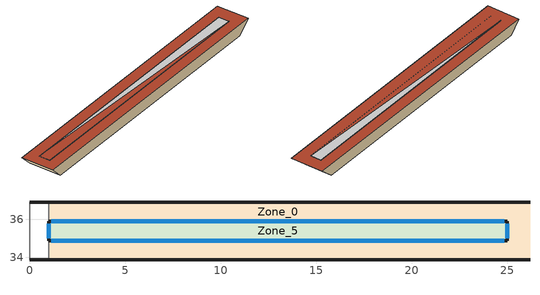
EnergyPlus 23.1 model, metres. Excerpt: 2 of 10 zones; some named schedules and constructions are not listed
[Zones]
Zone_0
 floor to Zone_1 (Interior Partition (Mass)_FLIPPED): 25,33.87,35.54 25,36.88,35.51 26.2,36.89,36.51 26.2,33.88,36.54
 floor to Zone_4 (Interior Partition (Mass)_FLIPPED): 25,34.37,35.54 1,34.37,35.54 1,36.88,35.51 25,36.88,35.51
 floor to Zone_9 (Interior Partition (Mass)_FLIPPED): 25,34.37 25,33.87 1,33.87 1,34.37 z35.54
 wall outside (300mmInsulation 200mmConcrete): 0,33.88,36.54 1,33.87,35.54 25,33.87,35.54 26.2,33.88,36.54; 26.2,36.89,36.51 25,36.88,35.51 1,36.88,35.51 0,36.89,36.51
 wall to Zone_3 (200mmConcrete): 1,36.88,35.51 1,33.87,35.54 0,33.88,36.54 0,36.89,36.51
 ceiling to Zone_5 (Interior Partition (Mass)): 1,34.88,36.53 25,34.88,36.53 25,35.88,36.52 1,35.88,36.52
 roof outside (UVal_0.4_Mass): 0,33.88,36.54 25,33.88,36.54 25,35.88,36.52 1,35.88,36.52 25,34.88,36.53 25,33.88,36.54 26.2,33.88,36.54 26.2,36.89,36.51 0,36.89,36.51
Zone_5
 floor outside (90.1-2019 Nonresidential CZ 0 Exterior Floor (Mass)): 1,34.88,36.03 1,35.88,36.02 25,35.88,36.02 25,34.88,36.03
 wall outside (300mmInsulation 200mmConcrete): 25,35.88 1,35.88 z36.02:36.52; 1,34.88 25,34.88 z36.03:36.53; 1,35.88,36.02 1,34.88,36.03 1,34.88,36.53 1,35.88,36.52; 25,34.88,36.03 25,35.88,36.02 25,35.88,36.52 25,34.88,36.53
 window (90.1-2019 Nonresidential CZ 0 Glazing (Operable)): 24.85,35.88 1.15,35.88 z36.17:36.37; 1.15,34.88 24.85,34.88 z36.18:36.38; 1,35.76,36.14 1,35,36.15 1,35,36.41 1,35.76,36.4; 25,35,36.15 25,35.76,36.14 25,35.76,36.4 25,35,36.41
[Schedule:Week:Daily]
NatVentAvail_Zone_6_10: d871edf3-9469-41f1-b9a4-1d77b8146996, c8dda009-1788-4b89-97d7-fa8b68037593, c162bf82-3db1-49f2-87b0-1a85e351517a, 69a58527-5ff9-41f6-bbb7-50772e636ed7, 14678aa2-97a2-4f6c-bd99-d341d8be5fcf, 9249b088-893b-498c-beb7-a04bc8ed47f4, 93b6705e-edf5-4b4e-b5b8-934593aed987, d871edf3-9469-41f1-b9a4-1d77b8146996, d871edf3-9469-41f1-b9a4-1d77b8146996, d871edf3-9469-41f1-b9a4-1d77b8146996, d871edf3-9469-41f1-b9a4-1d77b8146996, d871edf3-9469-41f1-b9a4-1d77b8146996
NatVentAvail_Zone_6_11: c8dda009-1788-4b89-97d7-fa8b68037593, 774de328-b7ca-41a2-955d-f5072f20aa4e, afcb264a-3a1f-4697-90ba-62cd7b821392, d66b9509-6cdb-4c34-a099-03d2f8011b67, 333a1c3c-2187-49d9-9c15-aa0feba0a020, 105d87d3-8fb4-419c-9937-9aa5e319b5e1, 917a3bd2-2597-4cbb-877f-2e763f2bb479, c8dda009-1788-4b89-97d7-fa8b68037593, c8dda009-1788-4b89-97d7-fa8b68037593, c8dda009-1788-4b89-97d7-fa8b68037593, c8dda009-1788-4b89-97d7-fa8b68037593, c8dda009-1788-4b89-97d7-fa8b68037593
NatVentAvail_Zone_6_12: 3f211d66-e646-489e-bda1-6efc91ca2373, f01856b5-2f0d-4094-a5fe-63fddf930420, 8fb50c89-d6c9-4d5d-8906-f8e11a3d0c60, db0f5ba0-1d96-4faf-abe5-4d8310338847, e260e530-3e47-4485-95fa-fd91ee459bf6, 07c98729-0907-4882-8f1a-175a2f948d96, 81b31409-0728-46e1-9f2d-4d57c8bf11ab, 3f211d66-e646-489e-bda1-6efc91ca2373, 3f211d66-e646-489e-bda1-6efc91ca2373, 3f211d66-e646-489e-bda1-6efc91ca2373, 3f211d66-e646-489e-bda1-6efc91ca2373, 3f211d66-e646-489e-bda1-6efc91ca2373
NatVentAvail_Zone_6_13: 903ae2ea-9eb5-4837-9c87-d072544fd4ed, f6693adf-25f2-448a-9504-7b8294fb26bd, b9a8d39f-726f-494e-879e-a71b71532fbd, 92ced011-f238-4cdf-a584-8b837c0b5caa, e8cc2248-bc09-4777-896a-67e2b4796881, 4806ecdd-f6a7-461f-ba14-6401ff3c6c21, de4838aa-a471-4590-a206-ea40efb89732, 903ae2ea-9eb5-4837-9c87-d072544fd4ed, 903ae2ea-9eb5-4837-9c87-d072544fd4ed, 903ae2ea-9eb5-4837-9c87-d072544fd4ed, 903ae2ea-9eb5-4837-9c87-d072544fd4ed, 903ae2ea-9eb5-4837-9c87-d072544fd4ed
NatVentAvail_Zone_6_14: d4122d4a-d23c-451e-b16c-814015031038, 26acc33b-8b9a-42e9-b3a6-ce8e82fb0a4e, de430911-51e8-4c78-8adc-5a8f309926f2, fc2445a5-4c8b-4491-9cf5-9eff0f4b4e3e, d3d4ec21-5703-4f78-a63b-b219608cc9e5, b342634f-b71d-445a-bff0-bc60bee1f6c2, df398ec4-387d-4746-8f5a-9153c7653cd8, d4122d4a-d23c-451e-b16c-814015031038, d4122d4a-d23c-451e-b16c-814015031038, d4122d4a-d23c-451e-b16c-814015031038, d4122d4a-d23c-451e-b16c-814015031038, d4122d4a-d23c-451e-b16c-814015031038
NatVentAvail_Zone_6_15: ab29747e-5a32-412c-9ad0-465de32c71a8, 220f0032-0f06-4efc-869f-3d557628e952, f618efff-b07e-4de5-a1fa-a04cd4ece844, 72dfc7b6-58c6-432d-a90c-d54468001915, 281db116-9d73-41d8-adf2-1c2885390200, 91af341e-d4e6-48e2-80b8-6384e8eed431, 989bab55-4465-4983-a7ee-155e12f190bf, ab29747e-5a32-412c-9ad0-465de32c71a8, ab29747e-5a32-412c-9ad0-465de32c71a8, ab29747e-5a32-412c-9ad0-465de32c71a8, ab29747e-5a32-412c-9ad0-465de32c71a8, ab29747e-5a32-412c-9ad0-465de32c71a8
NatVentAvail_Zone_6_16: 9e486d1b-ec7b-4bd4-ad5e-7e6f11ef9a12, 57479c3e-00b7-4c01-b85e-7550bf0db0b3, 1a7b6195-6c15-4028-ad3c-241d91f0cd58, 2b8e8b65-8c4f-4404-ab4c-2c92e20e90ac, f69912f1-a943-42ce-9d77-7ac31886527e, 08be0651-6fa4-4c71-8c6c-8a9c96932aea, 6dac9338-2e96-4773-8f7d-62d3d6d9c6f1, 9e486d1b-ec7b-4bd4-ad5e-7e6f11ef9a12, 9e486d1b-ec7b-4bd4-ad5e-7e6f11ef9a12, 9e486d1b-ec7b-4bd4-ad5e-7e6f11ef9a12, 9e486d1b-ec7b-4bd4-ad5e-7e6f11ef9a12, 9e486d1b-ec7b-4bd4-ad5e-7e6f11ef9a12
NatVentAvail_Zone_6_17: 1c3c3fa7-6d4f-44e2-8e52-560b010c9203, 1fd642bc-2e3b-44b8-9eec-eb590f588079, 3e07a375-8a94-4c6a-bbf9-0ba4723b9304, 93d418ac-32f8-4c35-8a41-1faa0fca12bb, aabc52e9-424c-4096-8f3a-1402d2b23254, 457a393e-14ae-46be-9a79-56a189abb50c, 98750688-217e-41bd-84a4-7d3356ac5570, 1c3c3fa7-6d4f-44e2-8e52-560b010c9203, 1c3c3fa7-6d4f-44e2-8e52-560b010c9203, 1c3c3fa7-6d4f-44e2-8e52-560b010c9203, 1c3c3fa7-6d4f-44e2-8e52-560b010c9203, 1c3c3fa7-6d4f-44e2-8e52-560b010c9203
NatVentAvail_Zone_6_18: 38f9c675-94ee-43e2-9950-7330357bab92, 33175b20-0942-4fea-9a6a-1d48497d3c2b, d21f5530-cf7f-4c5e-b8aa-1442dbef138d, 38f9c675-94ee-43e2-9950-7330357bab92, 14797deb-a9be-4e28-ac8a-3953ae9d937c, 03589e96-10a0-4e0b-a58f-993cd052b2bd, 4ceed641-1cb2-49b1-a7e6-b00c24a3f065, 38f9c675-94ee-43e2-9950-7330357bab92, 38f9c675-94ee-43e2-9950-7330357bab92, 38f9c675-94ee-43e2-9950-7330357bab92, 38f9c675-94ee-43e2-9950-7330357bab92, 38f9c675-94ee-43e2-9950-7330357bab92
NatVentAvail_Zone_6_19: 406a9e6f-bcdb-42e8-8aa8-056178846fba, 989f1aee-6821-497c-9235-69b480bc7ea1, ac0ed0c8-2766-426f-afee-2574c34264d2, d5dd3b55-8200-4911-a533-aa63513d468a, af2e1387-3319-4cd1-be7a-9921a5780426, e9ae20b1-3a8d-405c-841d-0630089e972d, eeeb86d3-19d1-40f2-9662-ea93c763b28a, 406a9e6f-bcdb-42e8-8aa8-056178846fba, 406a9e6f-bcdb-42e8-8aa8-056178846fba, 406a9e6f-bcdb-42e8-8aa8-056178846fba, 406a9e6f-bcdb-42e8-8aa8-056178846fba, 406a9e6f-bcdb-42e8-8aa8-056178846fba
NatVentAvail_Zone_6_20: 02eadaab-1886-4928-a897-e1323ec586e5, 0f3f0068-a63a-45e3-9a99-181b85e741cc, 406a9e6f-bcdb-42e8-8aa8-056178846fba, 5dc5adcb-c639-40e6-8c44-3f8e136baac2, 2a36216d-e71b-46b7-88ec-51b3eafdc6c9, 83c6644b-83fb-4cc1-b9b4-191a34055bd9, d82f0f69-5c66-4022-bb8d-b141d22c18a7, 02eadaab-1886-4928-a897-e1323ec586e5, 02eadaab-1886-4928-a897-e1323ec586e5, 02eadaab-1886-4928-a897-e1323ec586e5, 02eadaab-1886-4928-a897-e1323ec586e5, 02eadaab-1886-4928-a897-e1323ec586e5
NatVentAvail_Zone_6_21: cb779fb3-fa38-479b-8aeb-0406eaaf0801, 6ca60d31-d849-42c0-a01d-d833ffe5dfa1, a7281071-3462-4b80-a4da-28ef404032ab, 15db0f41-fee6-4d52-96c1-3027262786e3, 309b2482-ce8d-409d-b460-68e8c27364a0, 68bfcea2-5ec1-463a-940b-0c5b80ccc437, 201268af-abe9-49bd-be18-2d253898b7b9, cb779fb3-fa38-479b-8aeb-0406eaaf0801, cb779fb3-fa38-479b-8aeb-0406eaaf0801, cb779fb3-fa38-479b-8aeb-0406eaaf0801, cb779fb3-fa38-479b-8aeb-0406eaaf0801, cb779fb3-fa38-479b-8aeb-0406eaaf0801
NatVentAvail_Zone_6_22: 236ba8d7-de8c-40f3-9cfe-53890e29b154, 65b96427-71b5-4470-b909-40fb6663c698, d4908e0e-0a3d-4d04-b014-d57e547e5f65, ef295e8f-0a48-4638-b966-d85469d5a540, d6fc555a-c4fa-4cd4-8ebb-da3ea019d749, db6bd144-f0b1-430b-9930-fc90391aa766, 70ec4768-6183-4381-810d-2385883a66fe, 236ba8d7-de8c-40f3-9cfe-53890e29b154, 236ba8d7-de8c-40f3-9cfe-53890e29b154, 236ba8d7-de8c-40f3-9cfe-53890e29b154, 236ba8d7-de8c-40f3-9cfe-53890e29b154, 236ba8d7-de8c-40f3-9cfe-53890e29b154
NatVentAvail_Zone_6_23: d33e08ff-aa1f-4edc-a4c7-90c5ddb49c15, 2d23c839-5cfe-428c-afbf-00a2782196c2, 16b5d06a-e49b-4864-a2d9-bcc930e682f6, 1f343dc4-7e18-4b2e-a862-0c4910e19e49, e0a03fea-e461-49e5-b9f9-7c830c094f9f, 965ba626-711f-4fd6-9934-d0888d8206f5, 1646bbce-4935-45e3-97a1-645b00b23fe8, d33e08ff-aa1f-4edc-a4c7-90c5ddb49c15, d33e08ff-aa1f-4edc-a4c7-90c5ddb49c15, d33e08ff-aa1f-4edc-a4c7-90c5ddb49c15, d33e08ff-aa1f-4edc-a4c7-90c5ddb49c15, d33e08ff-aa1f-4edc-a4c7-90c5ddb49c15
NatVentAvail_Zone_6_24: 08cd4fb5-40fd-490c-ac3a-27ce0a48b764, 497e4a9f-b7ad-4c45-9724-981f8c2e124f, 08ddcf9e-8682-4b48-b516-8486664adb73, 4b4d434c-d6fe-4cec-bf9d-cab0e5bb7e0d, 223c9c8f-a4c3-462e-9066-2d8e822e6f13, 998fbbef-35af-4fce-a20f-b05722acc676, 11892d04-261d-41a0-9942-7f058dc8e292, 08cd4fb5-40fd-490c-ac3a-27ce0a48b764, 08cd4fb5-40fd-490c-ac3a-27ce0a48b764, 08cd4fb5-40fd-490c-ac3a-27ce0a48b764, 08cd4fb5-40fd-490c-ac3a-27ce0a48b764, 08cd4fb5-40fd-490c-ac3a-27ce0a48b764
NatVentAvail_Zone_6_25: 4b1451e1-f1f9-42b3-8332-25fa3c085758, 94f74a37-1635-414a-8cc7-34d3664319b5, 8674fd5b-b801-4faa-bce4-9e0a39de3dc9, 3dbdb979-62a1-4936-a494-1080fecfbe1a, 429eb1ad-ea4b-48d3-a67a-d097b666a783, 31134947-c774-48a7-ab83-307db31bb9ea, 836563a4-fd3a-4797-91e9-57b0903f02dc, 4b1451e1-f1f9-42b3-8332-25fa3c085758, 4b1451e1-f1f9-42b3-8332-25fa3c085758, 4b1451e1-f1f9-42b3-8332-25fa3c085758, 4b1451e1-f1f9-42b3-8332-25fa3c085758, 4b1451e1-f1f9-42b3-8332-25fa3c085758
NatVentAvail_Zone_6_26: 04aca33a-50e9-40af-99a5-af7fee4df482, 81e822aa-692d-4da1-97c5-9421ffcb612b, be6dac24-f613-4947-a7f6-58f768485f45, 98bdceed-f24d-476d-8faa-3c5af8a1aa06, c083b71f-190b-4191-b94b-83c5b7998dee, 8dfff481-e4fe-4f13-aa9a-e19b9c47d7ca, a354b542-23ba-41a6-adfd-8a6e0741167c, 04aca33a-50e9-40af-99a5-af7fee4df482, 04aca33a-50e9-40af-99a5-af7fee4df482, 04aca33a-50e9-40af-99a5-af7fee4df482, 04aca33a-50e9-40af-99a5-af7fee4df482, 04aca33a-50e9-40af-99a5-af7fee4df482
NatVentAvail_Zone_6_27: 348e568d-f89d-4a50-9ef4-e7fd1c1e07c7, d9f0e83d-6f1a-4154-bf99-1785c5c41ebd, bc884f03-ac94-4004-828f-768931c0b38e, 67bc3040-a220-4467-b48c-ce38a30fc592, 69aeb32d-6dc3-4552-8ef8-1b367df2c990, ffa1c935-e428-4c60-b305-7016f351fdd6, 355c5d58-4132-4bff-b110-789c9f62f4c1, 348e568d-f89d-4a50-9ef4-e7fd1c1e07c7, 348e568d-f89d-4a50-9ef4-e7fd1c1e07c7, 348e568d-f89d-4a50-9ef4-e7fd1c1e07c7, 348e568d-f89d-4a50-9ef4-e7fd1c1e07c7, 348e568d-f89d-4a50-9ef4-e7fd1c1e07c7
NatVentAvail_Zone_6_28: a053149a-0eda-46ac-8e21-19f3ff6baddb, 7ef912f0-d4b8-400d-8fa4-2a640f67bd1b, a2e4dd26-3a97-408e-83c1-d8b92be03361, a445b25a-591a-4a69-89ca-862104c49fb5, 93d418ac-32f8-4c35-8a41-1faa0fca12bb, 5cf2cfee-baa5-4c92-9c8b-d9e3fc915ea1, cb779fb3-fa38-479b-8aeb-0406eaaf0801, a053149a-0eda-46ac-8e21-19f3ff6baddb, a053149a-0eda-46ac-8e21-19f3ff6baddb, a053149a-0eda-46ac-8e21-19f3ff6baddb, a053149a-0eda-46ac-8e21-19f3ff6baddb, a053149a-0eda-46ac-8e21-19f3ff6baddb
NatVentAvail_Zone_6_29: 09a9091a-4b41-4361-8eb9-abe3ba1fbfb0, d30b9237-7c06-4321-a7f5-d00fccd4ddc5, db8fdf52-dc29-4593-a1eb-b78a528af44c, 096c2fb7-4830-4b1b-ad6a-9c36d3ece77a, 93d418ac-32f8-4c35-8a41-1faa0fca12bb, 93d418ac-32f8-4c35-8a41-1faa0fca12bb, 9aa200cc-5e9f-4ee7-aeb6-b952bb55b031, 09a9091a-4b41-4361-8eb9-abe3ba1fbfb0, 09a9091a-4b41-4361-8eb9-abe3ba1fbfb0, 09a9091a-4b41-4361-8eb9-abe3ba1fbfb0, 09a9091a-4b41-4361-8eb9-abe3ba1fbfb0, 09a9091a-4b41-4361-8eb9-abe3ba1fbfb0
NatVentAvail_Zone_6_30: de4d822c-5159-41ac-86f8-e9dbf803c092, c8dda009-1788-4b89-97d7-fa8b68037593, 208ce779-6c98-4dd6-ad58-4c577de244dd, efbcfd54-499d-48cf-b45b-81fe4e0485be, f553c341-c415-4a18-b194-4530207f144b, 05105824-3aba-4dba-93a0-67d0f1c70a0b, 0958c616-1a51-44e6-8940-2359ab166673, de4d822c-5159-41ac-86f8-e9dbf803c092, de4d822c-5159-41ac-86f8-e9dbf803c092, de4d822c-5159-41ac-86f8-e9dbf803c092, de4d822c-5159-41ac-86f8-e9dbf803c092, de4d822c-5159-41ac-86f8-e9dbf803c092
NatVentAvail_Zone_6_31: d36ef92c-35d1-4d07-82a9-b2e391d12645, 5dc5adcb-c639-40e6-8c44-3f8e136baac2, db8fdf52-dc29-4593-a1eb-b78a528af44c, a64e2afb-6831-44e5-b150-15cc06bf1e94, 06bcab75-1267-44e2-aea4-e84d71a36cc7, ff73a972-7a24-4b96-afe0-723992147981, b4d9781d-0c02-467b-9ab3-d1845892b413, d36ef92c-35d1-4d07-82a9-b2e391d12645, d36ef92c-35d1-4d07-82a9-b2e391d12645, d36ef92c-35d1-4d07-82a9-b2e391d12645, d36ef92c-35d1-4d07-82a9-b2e391d12645, d36ef92c-35d1-4d07-82a9-b2e391d12645
NatVentAvail_Zone_6_32: 520e6aa1-de90-4a0e-ba19-c8cec05c4b5f, 03a39d45-458f-41be-88bc-abc243907b9c, a27f7a8a-3ec0-4c73-88b0-422670e6943c, 3a7cdaef-7334-4a6b-82d5-8d0ea235042a, ca78921c-7d88-425d-86c7-e95b589a967c, c398fb66-1dac-4776-b7b8-1c77cc024693, 0dbe2f33-18d6-41fb-9616-bb31b6ad66a8, 520e6aa1-de90-4a0e-ba19-c8cec05c4b5f, 520e6aa1-de90-4a0e-ba19-c8cec05c4b5f, 520e6aa1-de90-4a0e-ba19-c8cec05c4b5f, 520e6aa1-de90-4a0e-ba19-c8cec05c4b5f, 520e6aa1-de90-4a0e-ba19-c8cec05c4b5f
NatVentAvail_Zone_6_33: 9680c7b4-b099-4f77-8976-c3e05096c243, ebf10696-203d-4826-8264-d21e764744c1, 9009f40d-fbff-4473-b90c-037654b985d4, 5e52e856-e1d6-4a8d-9d6a-96084019be41, 34df3edd-ec4e-47eb-957d-eaec6580f30d, a7281071-3462-4b80-a4da-28ef404032ab, 0077f85b-dd4e-4e8f-b3d0-e6cb227cfdca, 9680c7b4-b099-4f77-8976-c3e05096c243, 9680c7b4-b099-4f77-8976-c3e05096c243, 9680c7b4-b099-4f77-8976-c3e05096c243, 9680c7b4-b099-4f77-8976-c3e05096c243, 9680c7b4-b099-4f77-8976-c3e05096c243
NatVentAvail_Zone_6_34: 03511076-c12e-42fa-a792-9dc592c596b9, 5fc02f02-7401-4e21-ab77-ef33d2fc69fb, c3a7118f-9858-4c1a-9065-92c86fd2ce47, 6d3d9b81-982d-488b-9577-1873106b10a7, aa0b46d0-f5b0-4362-9848-2b403ad4ab0f, 34490fa6-0847-40eb-917f-e2ce5dd8e1fd, beb47b2f-9234-4c68-accc-4d3deb3eaeb0, 03511076-c12e-42fa-a792-9dc592c596b9, 03511076-c12e-42fa-a792-9dc592c596b9, 03511076-c12e-42fa-a792-9dc592c596b9, 03511076-c12e-42fa-a792-9dc592c596b9, 03511076-c12e-42fa-a792-9dc592c596b9
NatVentAvail_Zone_6_35: b1e2649f-11b0-4226-9e2b-9353f9460363, 0c876ce5-3ba6-4b41-96c0-212369f02e0f, dbf79a22-41ca-4063-934b-f8ad55232a90, 0f7d7792-5dbf-4440-b0c4-c86c3e3a91a6, d384a63b-f277-4404-a292-1c8c3b84700d, c871860d-d1e2-4f5c-aa2e-1fda853ceb50, 260d4eec-af21-46a8-8977-9839812c2767, b1e2649f-11b0-4226-9e2b-9353f9460363, b1e2649f-11b0-4226-9e2b-9353f9460363, b1e2649f-11b0-4226-9e2b-9353f9460363, b1e2649f-11b0-4226-9e2b-9353f9460363, b1e2649f-11b0-4226-9e2b-9353f9460363
NatVentAvail_Zone_6_36: 814d01ac-80a4-47e5-9e49-6c2618914882, 02eadaab-1886-4928-a897-e1323ec586e5, edb9619c-cb12-453c-8b10-5830a83fd7b0, 18b3beb7-30a2-45eb-b7e6-440982c414ae, 86689468-101b-490a-8c40-72bbf9218bbe, dc491fa8-9a01-42a6-a841-6a37e24dd75a, 8674fd5b-b801-4faa-bce4-9e0a39de3dc9, 814d01ac-80a4-47e5-9e49-6c2618914882, 814d01ac-80a4-47e5-9e49-6c2618914882, 814d01ac-80a4-47e5-9e49-6c2618914882, 814d01ac-80a4-47e5-9e49-6c2618914882, 814d01ac-80a4-47e5-9e49-6c2618914882
NatVentAvail_Zone_6_37: 93d418ac-32f8-4c35-8a41-1faa0fca12bb, 6da6e700-d38f-4252-8a7f-9c058de16dcc, 5b6ba2b1-1bd0-4d2a-9394-9718bdf5ed71, c3c58521-17ce-4eff-aa4e-5034bbc8b291, dcedc2ef-52ac-4dbd-936e-efd7d6218522, 39a486e9-0c1e-4f8e-a508-147ffbd8c527, 58867866-5afb-4052-8ae3-b1f5d42c4f96, 93d418ac-32f8-4c35-8a41-1faa0fca12bb, 93d418ac-32f8-4c35-8a41-1faa0fca12bb, 93d418ac-32f8-4c35-8a41-1faa0fca12bb, 93d418ac-32f8-4c35-8a41-1faa0fca12bb, 93d418ac-32f8-4c35-8a41-1faa0fca12bb
NatVentAvail_Zone_6_38: 93f22379-29cb-444b-b100-23ee17131020, 74df0df5-bd9c-40cc-9b12-8f1a1aa79e49, 814d01ac-80a4-47e5-9e49-6c2618914882, 469dc9c1-186e-40b9-80c5-7d74481cde3b, 884de416-428a-4106-bf75-b43f829d4859, 76454650-72ab-467f-9668-226c8ca3e2ce, 8d7f8f3a-6d76-48e2-9a12-f78d1c828c49, 93f22379-29cb-444b-b100-23ee17131020, 93f22379-29cb-444b-b100-23ee17131020, 93f22379-29cb-444b-b100-23ee17131020, 93f22379-29cb-444b-b100-23ee17131020, 93f22379-29cb-444b-b100-23ee17131020
NatVentAvail_Zone_6_39: d2f73c59-439e-4358-b1a9-26716f77748e, 7a47a01c-53f2-4d9c-8e33-ee5be3fbc280, 8e94868c-4f56-40d2-a692-1d1b60a335cd, 18f927a8-f57a-48e1-9bab-14b91b4d09bd, dd77b5a3-f259-42dd-a9c8-47d8f5f76801, 80d73caa-4431-405f-9b08-398e05b079e3, 93d418ac-32f8-4c35-8a41-1faa0fca12bb, d2f73c59-439e-4358-b1a9-26716f77748e, d2f73c59-439e-4358-b1a9-26716f77748e, d2f73c59-439e-4358-b1a9-26716f77748e, d2f73c59-439e-4358-b1a9-26716f77748e, d2f73c59-439e-4358-b1a9-26716f77748e
NatVentAvail_Zone_6_40: 096c2fb7-4830-4b1b-ad6a-9c36d3ece77a, e0e3008d-8df5-407e-920e-c96906a8ad10, 9aac7223-6f20-467c-b4c0-b2737b0b6323, 991935f7-8a91-42af-b36a-b7d2041c7ee5, 745c0fb3-f0bd-4dfc-be8b-721d88dd9f80, 26255348-308e-41f4-a10e-040e6d33ec95, 075561a2-3e0e-47a1-bbd7-483a6c622ee8, 096c2fb7-4830-4b1b-ad6a-9c36d3ece77a, 096c2fb7-4830-4b1b-ad6a-9c36d3ece77a, 096c2fb7-4830-4b1b-ad6a-9c36d3ece77a, 096c2fb7-4830-4b1b-ad6a-9c36d3ece77a, 096c2fb7-4830-4b1b-ad6a-9c36d3ece77a
NatVentAvail_Zone_6_41: e150ee42-232f-46f3-b56e-90eed7ff0f68, 0487a91a-7450-4700-9cac-ba2fb3cab3a0, fc3200ea-b8ca-4966-a8e6-8b379f795120, 213d435a-9ac9-4b11-afd2-79d4c8bc7ca6, e73dffd8-1cff-4ca2-82c5-853d62e5aa21, fa753f0f-5e1a-4e89-b486-b302c0eaae94, 634117bb-e12c-4f05-aceb-a9bf2cf5da8d, e150ee42-232f-46f3-b56e-90eed7ff0f68, e150ee42-232f-46f3-b56e-90eed7ff0f68, e150ee42-232f-46f3-b56e-90eed7ff0f68, e150ee42-232f-46f3-b56e-90eed7ff0f68, e150ee42-232f-46f3-b56e-90eed7ff0f68
NatVentAvail_Zone_6_42: 0fdaa5f2-84f7-4418-9742-9d7625b9f4e8, a535c592-0649-40ae-bbf1-e9593900f3ce, 9e956afd-b4a0-44cb-b3bb-c2d5fd5bbcd3, 7d7e7d09-5465-4d82-a398-e036d32bdc90, 9e5bb720-4e74-424a-9305-fc3ee61ca99f, 99c2e8b9-043e-406a-80b0-1d765f4bbf8a, da63d4e9-c167-4a02-b674-55652dc8b2d1, 0fdaa5f2-84f7-4418-9742-9d7625b9f4e8, 0fdaa5f2-84f7-4418-9742-9d7625b9f4e8, 0fdaa5f2-84f7-4418-9742-9d7625b9f4e8, 0fdaa5f2-84f7-4418-9742-9d7625b9f4e8, 0fdaa5f2-84f7-4418-9742-9d7625b9f4e8
NatVentAvail_Zone_6_43: 21eb81c8-3e28-4074-87d1-92b432c97935, faae22dc-67ed-4471-ac36-4d8f21a8b9d4, 89b1c0a9-5ce3-4d5c-b59b-d3691a316295, c550ef33-6ff5-4087-8b39-1fd91eda8926, 566b3be2-7f15-48cd-ba9f-e7b1823b972e, e3e6e66a-b9a9-4202-ae26-5a23af9ed022, ebe9c620-b4ee-460f-9891-0359523f03bf, 21eb81c8-3e28-4074-87d1-92b432c97935, 21eb81c8-3e28-4074-87d1-92b432c97935, 21eb81c8-3e28-4074-87d1-92b432c97935, 21eb81c8-3e28-4074-87d1-92b432c97935, 21eb81c8-3e28-4074-87d1-92b432c97935
NatVentAvail_Zone_6_44: 81a19ae4-acea-4476-babf-4a37714f0775, e50631d5-3ed5-4f97-8641-9f221eb8b400, 8f957d09-9acc-46b1-9b99-e5da7a7f592b, 0ec85b35-8649-4a03-8dd3-14d74c0f2501, 40e2676f-4eaf-4aa6-acb0-750207f9f182, 1e51d385-f141-43df-b130-1285ac9cc7f1, 4edd780c-6f99-43e0-8eb7-aa75f130ffd7, 81a19ae4-acea-4476-babf-4a37714f0775, 81a19ae4-acea-4476-babf-4a37714f0775, 81a19ae4-acea-4476-babf-4a37714f0775, 81a19ae4-acea-4476-babf-4a37714f0775, 81a19ae4-acea-4476-babf-4a37714f0775
NatVentAvail_Zone_6_45: 2e91a4a2-59e1-4e80-ba93-5ac0191b8a99, c8dda009-1788-4b89-97d7-fa8b68037593, 4df8709f-ac90-4ef2-b4e2-19fdbb329303, dc2681d5-5028-4152-9708-e8297f6ca76b, 8e94868c-4f56-40d2-a692-1d1b60a335cd, d53f72aa-f8bf-4737-9341-c09aaef1b1f7, 2e91a4a2-59e1-4e80-ba93-5ac0191b8a99, 2e91a4a2-59e1-4e80-ba93-5ac0191b8a99, 2e91a4a2-59e1-4e80-ba93-5ac0191b8a99, 2e91a4a2-59e1-4e80-ba93-5ac0191b8a99, 2e91a4a2-59e1-4e80-ba93-5ac0191b8a99, 2e91a4a2-59e1-4e80-ba93-5ac0191b8a99
NatVentAvail_Zone_6_46: ebacf99d-e8da-48b9-b5ad-0108547cc8ae, a535c592-0649-40ae-bbf1-e9593900f3ce, 2dc06c29-24eb-48c1-869e-e6d863c0a28a, f42d8b0e-e951-409d-b9b0-892726b4e38e, 570886b1-58c4-457d-ac38-5adb74ed5e92, d2c2ba9a-a319-4670-9015-153a930bdca1, 9adbd049-f390-444f-b23b-46f7e44c8593, ebacf99d-e8da-48b9-b5ad-0108547cc8ae, ebacf99d-e8da-48b9-b5ad-0108547cc8ae, ebacf99d-e8da-48b9-b5ad-0108547cc8ae, ebacf99d-e8da-48b9-b5ad-0108547cc8ae, ebacf99d-e8da-48b9-b5ad-0108547cc8ae
NatVentAvail_Zone_6_47: cdae2161-5b4e-435d-9610-0bc3f5283f17, b5363719-6f6d-48d7-b573-11ac736d6d42, 78d901e0-85a8-4f4d-a10a-11555c8e2766, 22a743c4-0e41-4774-a5e7-ac3906755d13, e11a5201-5b1f-4b64-8400-45c0e2722b9a, b9fbeb72-4d8b-4a4b-9eb4-8460913e4708, 07539348-85d7-4f5b-9817-4b7059e7d8cc, cdae2161-5b4e-435d-9610-0bc3f5283f17, cdae2161-5b4e-435d-9610-0bc3f5283f17, cdae2161-5b4e-435d-9610-0bc3f5283f17, cdae2161-5b4e-435d-9610-0bc3f5283f17, cdae2161-5b4e-435d-9610-0bc3f5283f17
NatVentAvail_Zone_6_48: 60df5da1-c5a2-43c5-8324-24a209af819c, ef9c79cd-7710-41d4-8350-520493ae7949, 131dfe5c-8535-4a85-a371-06a3ccb5b7eb, 820c2cad-eaac-44f9-88bf-f72a1cba31ab, f69c3603-4abe-41ed-96c3-c3acd8c20174, 5351d4fc-88f2-41df-a316-a8b8a771de5f, 0112e025-e1ea-4d5d-adce-7a0a5ec210be, 60df5da1-c5a2-43c5-8324-24a209af819c, 60df5da1-c5a2-43c5-8324-24a209af819c, 60df5da1-c5a2-43c5-8324-24a209af819c, 60df5da1-c5a2-43c5-8324-24a209af819c, 60df5da1-c5a2-43c5-8324-24a209af819c
NatVentAvail_Zone_6_49: f2902ccb-928e-494b-87d4-42d975955a7b, 3fb2a2fd-0715-44ae-be5a-d72073308f60, 73650b47-b38c-4add-a545-4afb7920d4af, 3546d243-a068-4620-83cb-d3eb399b6ef2, 5438b060-fefb-4299-bd0a-d3a273e5a11f, e6e8a28b-f594-448d-967b-df88e5e68926, 135b8951-e444-4fb4-8a8a-e2273c55da1c, f2902ccb-928e-494b-87d4-42d975955a7b, f2902ccb-928e-494b-87d4-42d975955a7b, f2902ccb-928e-494b-87d4-42d975955a7b, f2902ccb-928e-494b-87d4-42d975955a7b, f2902ccb-928e-494b-87d4-42d975955a7b
NatVentAvail_Zone_6_50: 20c67ee8-a8f1-40c0-9e96-b754dae7efd4, 9aac7223-6f20-467c-b4c0-b2737b0b6323, bf61dd20-51ba-4e41-94da-0c9cba887544, bbe27da8-3e4e-48e9-a710-94d491814ce5, 8a6db6ef-82bd-4ffb-877e-10a51d9471ff, 9115f11b-9853-4038-90e6-b388561abed3, 2745753d-0713-4cf0-b3d0-f2ec7d40f549, 20c67ee8-a8f1-40c0-9e96-b754dae7efd4, 20c67ee8-a8f1-40c0-9e96-b754dae7efd4, 20c67ee8-a8f1-40c0-9e96-b754dae7efd4, 20c67ee8-a8f1-40c0-9e96-b754dae7efd4, 20c67ee8-a8f1-40c0-9e96-b754dae7efd4
NatVentAvail_Zone_6_51: 31a2f1fb-8e14-430f-9999-7686a3f7d033, 57af1384-9269-41f5-94d3-07f1b3a4d557, 1c529a8f-6d1a-4e5e-84c1-a2f29a55c5f0, 02dfba52-80e2-4029-9984-ab33e2454446, 662935f5-d3d2-4d0e-8c3b-0efdc8088ad1, da343bcd-aa65-4509-a258-3d7a75ecec30, ff73a972-7a24-4b96-afe0-723992147981, 31a2f1fb-8e14-430f-9999-7686a3f7d033, 31a2f1fb-8e14-430f-9999-7686a3f7d033, 31a2f1fb-8e14-430f-9999-7686a3f7d033, 31a2f1fb-8e14-430f-9999-7686a3f7d033, 31a2f1fb-8e14-430f-9999-7686a3f7d033
NatVentAvail_Zone_6_52: dc9e3de7-c4db-4239-a17a-aa293731998b, dc9e3de7-c4db-4239-a17a-aa293731998b, dc9e3de7-c4db-4239-a17a-aa293731998b, dc9e3de7-c4db-4239-a17a-aa293731998b, dc9e3de7-c4db-4239-a17a-aa293731998b, dc9e3de7-c4db-4239-a17a-aa293731998b, dc9e3de7-c4db-4239-a17a-aa293731998b, dc9e3de7-c4db-4239-a17a-aa293731998b, dc9e3de7-c4db-4239-a17a-aa293731998b, dc9e3de7-c4db-4239-a17a-aa293731998b, dc9e3de7-c4db-4239-a17a-aa293731998b, dc9e3de7-c4db-4239-a17a-aa293731998b
CoolAvail_Zone_7_0: 26128329-a49c-462a-9c65-336d64e03bce, ffc6a95d-d4a1-47bb-b88f-23d788c2bf29, 7ec457ae-2b84-446e-ac73-69dfd6062cb9, 346ea321-adf6-498f-ac46-00ea87e15e3c, 68d4db8a-cd9e-4515-a9a3-8d937d685b81, 6c2d310b-273f-410a-89f7-1805d80d1e96, 18a13f5e-4ed7-482c-b7a1-724b896db6e4, 26128329-a49c-462a-9c65-336d64e03bce, 26128329-a49c-462a-9c65-336d64e03bce, 26128329-a49c-462a-9c65-336d64e03bce, 26128329-a49c-462a-9c65-336d64e03bce, 26128329-a49c-462a-9c65-336d64e03bce
CoolAvail_Zone_7_1: 7164f43f-7629-494b-9241-abfe7005886f, eea84938-3f2c-4198-8930-aa0f154303ca, 1f8974ce-10b4-41a2-9884-31a29a277223, b95b9b22-7183-480b-83c9-f689512fde90, 7a8470b1-fba1-4a9f-a13f-e9dc9952319e, 0cd271bc-c703-4da0-8d19-fef8b674692d, 62c26efe-f6cd-477e-9e4c-5e679ff38d5d, 7164f43f-7629-494b-9241-abfe7005886f, 7164f43f-7629-494b-9241-abfe7005886f, 7164f43f-7629-494b-9241-abfe7005886f, 7164f43f-7629-494b-9241-abfe7005886f, 7164f43f-7629-494b-9241-abfe7005886f
CoolAvail_Zone_7_2: 6023a845-a1c0-4990-ad85-f4ca74dafc78, 67fc87cf-ce2b-41cc-9440-1e0e2276db63, 7a8470b1-fba1-4a9f-a13f-e9dc9952319e, de9248ce-a475-488b-b092-ba2fc47f884d, ffc6a95d-d4a1-47bb-b88f-23d788c2bf29, a6578f83-0fec-4798-92dd-29eae890b0c9, 4199064a-1529-4171-aca4-b9dd580a48a0, 6023a845-a1c0-4990-ad85-f4ca74dafc78, 6023a845-a1c0-4990-ad85-f4ca74dafc78, 6023a845-a1c0-4990-ad85-f4ca74dafc78, 6023a845-a1c0-4990-ad85-f4ca74dafc78, 6023a845-a1c0-4990-ad85-f4ca74dafc78
CoolAvail_Zone_7_3: 4fba21c8-22b2-41a6-a59f-d5a67b32b3be, 70ec4768-6183-4381-810d-2385883a66fe, 743a8416-6892-4693-8cab-3386d2d731b2, cc1bc7ec-186a-4053-9078-072b368fb057, 1eac853b-f9b5-4378-aa0f-5e0ead8969a1, 26128329-a49c-462a-9c65-336d64e03bce, b9559528-1d66-4457-ad8d-24ba14e98f91, 4fba21c8-22b2-41a6-a59f-d5a67b32b3be, 4fba21c8-22b2-41a6-a59f-d5a67b32b3be, 4fba21c8-22b2-41a6-a59f-d5a67b32b3be, 4fba21c8-22b2-41a6-a59f-d5a67b32b3be, 4fba21c8-22b2-41a6-a59f-d5a67b32b3be
CoolAvail_Zone_7_4: 69cf3f64-1790-47ce-9ffe-870b6eae9fa3, a2606a62-1cc4-4a4d-9957-ee04bef5b3a4, 17075a1b-6599-46ea-9f5a-90b479617e5c, ae8ab2fa-f8e5-4340-9721-e04c586f310a, b12baa50-9ce2-465b-8923-5503bc9c8547, 90c5aa04-2100-42e2-bce3-04d9d9818eda, a2606a62-1cc4-4a4d-9957-ee04bef5b3a4, 69cf3f64-1790-47ce-9ffe-870b6eae9fa3, 69cf3f64-1790-47ce-9ffe-870b6eae9fa3, 69cf3f64-1790-47ce-9ffe-870b6eae9fa3, 69cf3f64-1790-47ce-9ffe-870b6eae9fa3, 69cf3f64-1790-47ce-9ffe-870b6eae9fa3
CoolAvail_Zone_7_5: b9676c6e-9c11-4298-9a78-c99a300fc6af, a47f9877-64a6-4272-b029-2d400106ce92, f3131cd5-39ca-4246-a29d-ecc3657f6b71, 604f2ce9-409e-408d-bb1a-d8c02a4a93ba, b1de7d1b-d140-4419-81a4-46bcb6597c08, c05c8beb-8b61-4d35-8522-e71affdac5f8, 9460b2d5-9b17-4edd-84e5-bb32d14f65f1, b9676c6e-9c11-4298-9a78-c99a300fc6af, b9676c6e-9c11-4298-9a78-c99a300fc6af, b9676c6e-9c11-4298-9a78-c99a300fc6af, b9676c6e-9c11-4298-9a78-c99a300fc6af, b9676c6e-9c11-4298-9a78-c99a300fc6af
CoolAvail_Zone_7_6: 4825c346-50d4-4f60-ac18-61646baccc39, c3a7118f-9858-4c1a-9065-92c86fd2ce47, cc65cf8b-ad84-46d3-841b-9f3fed0eaa0c, 865d1c69-0b9e-4efa-9cd9-44acacb2e463, 6787fef0-3d34-4ff5-af86-dab837380132, 7c6381cc-5b55-49da-8322-ec5a5ece2b28, 1f42ac5f-69d3-40f8-b05b-59f70a2297f2, 4825c346-50d4-4f60-ac18-61646baccc39, 4825c346-50d4-4f60-ac18-61646baccc39, 4825c346-50d4-4f60-ac18-61646baccc39, 4825c346-50d4-4f60-ac18-61646baccc39, 4825c346-50d4-4f60-ac18-61646baccc39
CoolAvail_Zone_7_7: ed8f30d5-4e58-4bd8-be9f-2f7e72377be0, cda3fa70-d411-4153-910d-d1ea203522ce, d0da784f-1475-43dc-8f9b-f9596f81764a, 5a9cd386-6dde-4e57-98bc-6c021d4b4641, d45ff4bc-0f80-46f5-8910-e49af15cc98d, ff4ec9a2-cc1f-48b8-8e96-368cc7353a53, d29247bc-790b-4132-ba5a-d047e7aefb11, ed8f30d5-4e58-4bd8-be9f-2f7e72377be0, ed8f30d5-4e58-4bd8-be9f-2f7e72377be0, ed8f30d5-4e58-4bd8-be9f-2f7e72377be0, ed8f30d5-4e58-4bd8-be9f-2f7e72377be0, ed8f30d5-4e58-4bd8-be9f-2f7e72377be0
CoolAvail_Zone_7_8: f3175d0e-35d9-4439-b0aa-6b1563fa926c, aabe9b6c-e614-4a09-a937-79109e35ecdb, 89886e4c-dae1-4523-96eb-67b856de2bfb, aab2ec88-fad6-44b6-b865-30069ee1f08c, c7789eea-a7a2-4639-a7f6-11bfa0d1b582, 84d716f2-fcba-4c29-9d14-1c0ac03fc866, 0a143e83-cd71-4f17-9422-728ab1938fa5, f3175d0e-35d9-4439-b0aa-6b1563fa926c, f3175d0e-35d9-4439-b0aa-6b1563fa926c, f3175d0e-35d9-4439-b0aa-6b1563fa926c, f3175d0e-35d9-4439-b0aa-6b1563fa926c, f3175d0e-35d9-4439-b0aa-6b1563fa926c
CoolAvail_Zone_7_9: 7a0da003-bc82-4f23-ab69-61e5f7eedec5, 560757e2-053c-4463-a1ce-e2d631b9b847, 0a143e83-cd71-4f17-9422-728ab1938fa5, 4d4032d5-8fce-4c25-b939-b4acca6882aa, 5a9531e6-8b83-44fe-8bb2-b31c1ab7d0f4, 2a7afb4d-5dc2-4b14-a3b2-085157eb2d87, bd08f717-5fdb-4f75-ae98-62cf7cc61b90, 7a0da003-bc82-4f23-ab69-61e5f7eedec5, 7a0da003-bc82-4f23-ab69-61e5f7eedec5, 7a0da003-bc82-4f23-ab69-61e5f7eedec5, 7a0da003-bc82-4f23-ab69-61e5f7eedec5, 7a0da003-bc82-4f23-ab69-61e5f7eedec5
CoolAvail_Zone_7_10: 17d694e7-a3c3-418d-9186-ff37bdbbb1d7, 0a143e83-cd71-4f17-9422-728ab1938fa5, 9fda8791-29e9-49cc-9025-0fc42e0ce243, 23db5ed2-c412-4876-b25f-0793a50ab920, fc9819a5-a7a8-470e-ab99-db347ae4e144, 761dc9e9-92e1-4a90-93cf-91c7b3f81479, 96a6c59c-fbd3-4824-80f8-1d3866c75101, 17d694e7-a3c3-418d-9186-ff37bdbbb1d7, 17d694e7-a3c3-418d-9186-ff37bdbbb1d7, 17d694e7-a3c3-418d-9186-ff37bdbbb1d7, 17d694e7-a3c3-418d-9186-ff37bdbbb1d7, 17d694e7-a3c3-418d-9186-ff37bdbbb1d7
CoolAvail_Zone_7_11: 0a143e83-cd71-4f17-9422-728ab1938fa5, 4a87fd1e-b5fe-4231-a6b1-4b67dd32aa59, d7f0d4f1-ab2f-42f6-8717-3ce23bde9407, b5c54b92-bcc4-473c-bcf1-133da9fe95cc, a9b29cc3-23d7-49fb-8f39-3d85835c3b23, d0b564ea-e383-47b1-be1e-dc4d810b31cd, bb115e9a-4528-47b1-8fc0-19a819fb9404, 0a143e83-cd71-4f17-9422-728ab1938fa5, 0a143e83-cd71-4f17-9422-728ab1938fa5, 0a143e83-cd71-4f17-9422-728ab1938fa5, 0a143e83-cd71-4f17-9422-728ab1938fa5, 0a143e83-cd71-4f17-9422-728ab1938fa5
CoolAvail_Zone_7_12: b6b0ad12-b3c1-481c-b9f1-5acc0e674619, 1739440a-2f14-4577-94f2-53e56cbe0b48, 24fb377b-7fca-4feb-954a-66d58489e97a, fd0e931d-f427-422f-b769-3dc5b1793982, f9c79e93-5e8b-42da-88a0-5c8fa0b4c526, d02671bd-c2a3-4776-a2b3-cd4210fb431e, 712e4034-84fe-481c-9840-f755857050d9, b6b0ad12-b3c1-481c-b9f1-5acc0e674619, b6b0ad12-b3c1-481c-b9f1-5acc0e674619, b6b0ad12-b3c1-481c-b9f1-5acc0e674619, b6b0ad12-b3c1-481c-b9f1-5acc0e674619, b6b0ad12-b3c1-481c-b9f1-5acc0e674619
CoolAvail_Zone_7_13: 28efdf05-0f4b-451e-8c23-20d551e88e14, 27b80191-4557-4104-8bb1-e63b0cb6580a, ce56b4e4-d86d-4331-9bb7-390510d35bc2, e4e2a8df-a270-449e-bc5b-4324a7a5022c, 8bb8680e-d5c2-40b5-b05e-99c5a2425baf, f530f5bc-f477-4397-a6c6-14ceea88d037, 8e7e5144-0e29-4ea1-8231-a33c3fc82d74, 28efdf05-0f4b-451e-8c23-20d551e88e14, 28efdf05-0f4b-451e-8c23-20d551e88e14, 28efdf05-0f4b-451e-8c23-20d551e88e14, 28efdf05-0f4b-451e-8c23-20d551e88e14, 28efdf05-0f4b-451e-8c23-20d551e88e14
CoolAvail_Zone_7_14: 3d33a212-503c-40d0-9ed0-24d3134ffe09, 70460fb7-dcc5-4d58-814f-1b1e46aead27, 5e2a3386-f270-4096-9afb-6b8a723f140a, 69fe6724-1ccc-4d02-a542-3811eccb1b57, 7ff846aa-aef5-42cb-881b-a60a1771d837, 446bb8a1-ab85-4d4a-a89b-364b6581748b, 036445e2-b225-4bc6-8bca-024f287c0ea6, 3d33a212-503c-40d0-9ed0-24d3134ffe09, 3d33a212-503c-40d0-9ed0-24d3134ffe09, 3d33a212-503c-40d0-9ed0-24d3134ffe09, 3d33a212-503c-40d0-9ed0-24d3134ffe09, 3d33a212-503c-40d0-9ed0-24d3134ffe09
CoolAvail_Zone_7_15: 26d83129-131d-4a7d-8ac0-b1060d132821, 0e35c78a-022f-40a5-8027-6e208e5ad6e3, da46bbde-d27d-4db4-b081-f6c76ac3d6ae, bf61dd20-51ba-4e41-94da-0c9cba887544, 3f2b6444-cd72-44bc-aec0-1e53521e674d, b4baf8b9-d35b-4d8c-ad21-b320ef6debc3, 6626ade1-789e-4a35-851e-c1756bb77c67, 26d83129-131d-4a7d-8ac0-b1060d132821, 26d83129-131d-4a7d-8ac0-b1060d132821, 26d83129-131d-4a7d-8ac0-b1060d132821, 26d83129-131d-4a7d-8ac0-b1060d132821, 26d83129-131d-4a7d-8ac0-b1060d132821
CoolAvail_Zone_7_16: 0955a33e-2b42-4e37-8f6e-7579b4034070, b01a01a1-7a07-42fc-a84d-51f25bf08ee4, 1762e173-b534-45a6-b960-29bbe44aace2, 65baea4b-485f-4b36-bbd7-9b80a3d2e53b, ba5c4833-961b-4877-84fa-b8c2ab6ea4b1, d209889c-2d33-4c58-a33f-b89cbf890c4d, 6f706008-9f60-4919-b369-57b30f34258f, 0955a33e-2b42-4e37-8f6e-7579b4034070, 0955a33e-2b42-4e37-8f6e-7579b4034070, 0955a33e-2b42-4e37-8f6e-7579b4034070, 0955a33e-2b42-4e37-8f6e-7579b4034070, 0955a33e-2b42-4e37-8f6e-7579b4034070
CoolAvail_Zone_7_17: 31deaa9e-b116-4580-8a71-811229ae0aaa, abfe7c1c-b156-4108-a5ee-e9c6d44be93c, 01758040-7c91-4301-9df9-204fde4e73fb, 59f00bd5-7e8f-453e-98e2-b669a7e37de7, 15202f56-a887-42bf-9e9f-5be8b6005a0d, 81a05240-546d-4c94-8ed6-bb396fd965ed, b35077cb-8a57-4378-b1ca-af1ceea6528f, 31deaa9e-b116-4580-8a71-811229ae0aaa, 31deaa9e-b116-4580-8a71-811229ae0aaa, 31deaa9e-b116-4580-8a71-811229ae0aaa, 31deaa9e-b116-4580-8a71-811229ae0aaa, 31deaa9e-b116-4580-8a71-811229ae0aaa
CoolAvail_Zone_7_18: 5c5a4e26-71e4-42e3-8a73-b0b0c5056f89, 0151d82a-0480-40df-81c4-e70aaeed28f2, 5cf7e0b3-6d71-4a3a-90c1-46dae67eac35, 5c5a4e26-71e4-42e3-8a73-b0b0c5056f89, e1e0a4a8-b3b8-4ce8-b014-475056c52d8b, 867dd1cd-1711-4138-8bf3-20f96c500f98, df172223-f764-49c2-9171-b10852bc4956, 5c5a4e26-71e4-42e3-8a73-b0b0c5056f89, 5c5a4e26-71e4-42e3-8a73-b0b0c5056f89, 5c5a4e26-71e4-42e3-8a73-b0b0c5056f89, 5c5a4e26-71e4-42e3-8a73-b0b0c5056f89, 5c5a4e26-71e4-42e3-8a73-b0b0c5056f89
CoolAvail_Zone_7_19: 37ef8897-8bc5-408e-b2b4-b8d7d30b22dc, 866ff3b9-be31-4651-8289-1c5911b79d86, ee189984-607a-4dd1-ae73-8fcb10790cc0, 34d8368c-40ba-4988-b3fc-4b490afa0ebe, a6d3308d-77ee-458e-9821-a5734c643cbb, a626b689-1697-4f16-a2e5-8d6255b86500, 2eb27994-ff50-4560-928d-655cb1ceed32, 37ef8897-8bc5-408e-b2b4-b8d7d30b22dc, 37ef8897-8bc5-408e-b2b4-b8d7d30b22dc, 37ef8897-8bc5-408e-b2b4-b8d7d30b22dc, 37ef8897-8bc5-408e-b2b4-b8d7d30b22dc, 37ef8897-8bc5-408e-b2b4-b8d7d30b22dc
CoolAvail_Zone_7_20: 80368e80-d8cc-4b57-a2c1-f7b5cdc30fcd, 9e4573f8-e1a7-4b68-90b6-66205e68623d, 37ef8897-8bc5-408e-b2b4-b8d7d30b22dc, 39ed11b3-ef2d-44c3-9c2a-c586066af89d, 150b0c3b-f5e9-4222-be3d-d8cc0feeb11e, 0f07a0f2-23d3-4edc-8d40-3618e3be2d40, a629ef8c-2b37-435e-94ac-01df1ea7d2eb, 80368e80-d8cc-4b57-a2c1-f7b5cdc30fcd, 80368e80-d8cc-4b57-a2c1-f7b5cdc30fcd, 80368e80-d8cc-4b57-a2c1-f7b5cdc30fcd, 80368e80-d8cc-4b57-a2c1-f7b5cdc30fcd, 80368e80-d8cc-4b57-a2c1-f7b5cdc30fcd
CoolAvail_Zone_7_21: 45ab39a9-4205-4296-844c-e2cf7418a2d5, a47f9877-64a6-4272-b029-2d400106ce92, 57772238-412a-466c-9758-968421dfcb29, faae22dc-67ed-4471-ac36-4d8f21a8b9d4, 42ed1921-6056-48dc-86a2-962c248314d9, 0198b9c3-e725-4b88-a6d2-d6b10227dd52, a4c6dd20-9bc0-49d4-87b0-635ae5130ca8, 45ab39a9-4205-4296-844c-e2cf7418a2d5, 45ab39a9-4205-4296-844c-e2cf7418a2d5, 45ab39a9-4205-4296-844c-e2cf7418a2d5, 45ab39a9-4205-4296-844c-e2cf7418a2d5, 45ab39a9-4205-4296-844c-e2cf7418a2d5
CoolAvail_Zone_7_22: 570886b1-58c4-457d-ac38-5adb74ed5e92, 0c5fc461-35c2-4594-bf42-7ee29993cee0, 3381a151-3611-4f8a-ad7f-3ff51188158a, e182efa2-cca1-4f84-8820-ac13e0f118db, 5509c26c-c147-432c-a522-aa0e6fa0e644, ebacf99d-e8da-48b9-b5ad-0108547cc8ae, e23992b2-e676-4aaf-a538-d0a8f41620c4, 570886b1-58c4-457d-ac38-5adb74ed5e92, 570886b1-58c4-457d-ac38-5adb74ed5e92, 570886b1-58c4-457d-ac38-5adb74ed5e92, 570886b1-58c4-457d-ac38-5adb74ed5e92, 570886b1-58c4-457d-ac38-5adb74ed5e92
CoolAvail_Zone_7_23: 6c6c912e-38e2-490f-b220-cfdcfb22ad86, 82cdd992-5932-44f5-af20-b511eab67c35, 417d993f-43d2-4ff8-975c-b358da88f9bb, 5feb200d-eaa1-4e77-9e4f-a0e77642597a, dcc79149-b959-47e7-8848-493a315d61d0, 945fc0f3-484d-4b2b-a273-856191adf391, 05f2b50d-8e04-4550-9c13-db7624886ff0, 6c6c912e-38e2-490f-b220-cfdcfb22ad86, 6c6c912e-38e2-490f-b220-cfdcfb22ad86, 6c6c912e-38e2-490f-b220-cfdcfb22ad86, 6c6c912e-38e2-490f-b220-cfdcfb22ad86, 6c6c912e-38e2-490f-b220-cfdcfb22ad86
CoolAvail_Zone_7_24: be5c8f49-d87e-4c16-be82-4cc61e9b0dd0, 41220c13-cb08-450f-beee-d2d892435e77, 38490062-87ed-46bb-8adf-f158cdf2b034, 0cdfbd29-5919-428a-a7b5-4e2293dcdb32, 3aba190e-3d90-4987-9308-a3fcb793d781, e089dff4-6ebe-4b6a-a2f4-a18efa07b05e, 45864a94-f36e-45b5-84df-de7966b719d4, be5c8f49-d87e-4c16-be82-4cc61e9b0dd0, be5c8f49-d87e-4c16-be82-4cc61e9b0dd0, be5c8f49-d87e-4c16-be82-4cc61e9b0dd0, be5c8f49-d87e-4c16-be82-4cc61e9b0dd0, be5c8f49-d87e-4c16-be82-4cc61e9b0dd0
CoolAvail_Zone_7_25: f651d182-9ffa-448d-b3bb-1db3778a2b42, 159349e4-3b38-41f5-a5dd-d0505b8291f4, 2e91a4a2-59e1-4e80-ba93-5ac0191b8a99, 6f42a927-a76e-4a30-a991-11c41d5897f9, 0c86296e-feb0-4f37-a20a-831bbe904953, c76b5d6c-9250-4d2d-9df6-f6734dff384b, 9afddc16-a976-42a1-aec2-a38cabd5b7ab, f651d182-9ffa-448d-b3bb-1db3778a2b42, f651d182-9ffa-448d-b3bb-1db3778a2b42, f651d182-9ffa-448d-b3bb-1db3778a2b42, f651d182-9ffa-448d-b3bb-1db3778a2b42, f651d182-9ffa-448d-b3bb-1db3778a2b42
CoolAvail_Zone_7_26: 2d30eaa6-4708-41b4-9740-215df8f72218, 24c93f5d-cb47-4e21-aff8-68fd0f53a1ed, 68ba062c-caf0-48ae-a78a-ed71de20fc23, a3cdf32c-6085-4ead-a52c-e1562a15795d, f4e45d8a-f0a0-478f-a15f-18b249b74cc3, 9d953807-ff80-4617-85d4-abe27fac3636, 5e2a5ff9-d44a-4a84-b6fc-ec108ddc0fb9, 2d30eaa6-4708-41b4-9740-215df8f72218, 2d30eaa6-4708-41b4-9740-215df8f72218, 2d30eaa6-4708-41b4-9740-215df8f72218, 2d30eaa6-4708-41b4-9740-215df8f72218, 2d30eaa6-4708-41b4-9740-215df8f72218
CoolAvail_Zone_7_27: 5703f235-9901-4922-8e4b-a7fe87b1f65f, c94d1906-7a26-47d8-8a4b-06f594db9e9e, 7ff905aa-2ef4-4019-95e1-18739e4b7b9e, 33deab64-5739-4c8a-86c3-f2ffcf0da82b, 665f259e-6582-49ec-8a11-d1022598e93c, 6e5f01bd-541c-4f25-b722-4cb4b9198d04, 45ac16c2-9cdf-497c-acaa-cd679a3027f6, 5703f235-9901-4922-8e4b-a7fe87b1f65f, 5703f235-9901-4922-8e4b-a7fe87b1f65f, 5703f235-9901-4922-8e4b-a7fe87b1f65f, 5703f235-9901-4922-8e4b-a7fe87b1f65f, 5703f235-9901-4922-8e4b-a7fe87b1f65f
CoolAvail_Zone_7_28: c12e9dc4-7288-44a9-b1f1-93628059383e, 860b97a4-cdef-4a85-acf1-803019d13dfd, b348c4ee-ae31-477c-a956-b14a1f04bed9, 499b130d-fa05-43d8-a81d-46032889cd28, 59f00bd5-7e8f-453e-98e2-b669a7e37de7, 773f7ea3-f884-41e6-bf00-bde8b1b626e3, 45ab39a9-4205-4296-844c-e2cf7418a2d5, c12e9dc4-7288-44a9-b1f1-93628059383e, c12e9dc4-7288-44a9-b1f1-93628059383e, c12e9dc4-7288-44a9-b1f1-93628059383e, c12e9dc4-7288-44a9-b1f1-93628059383e, c12e9dc4-7288-44a9-b1f1-93628059383e
CoolAvail_Zone_7_29: e582b90c-61b2-4792-898c-f19ce0b16e24, 3c9da072-29d0-4cb3-8dc0-e2f7d1e52aaa, da9a5cf6-e4f2-40b3-87de-b9e13efcead6, 1e99276b-8cb3-4f1c-97ee-e30ab6db488b, 59f00bd5-7e8f-453e-98e2-b669a7e37de7, 59f00bd5-7e8f-453e-98e2-b669a7e37de7, fe98ff80-d361-4b1b-98d9-c6d53ee18ae0, e582b90c-61b2-4792-898c-f19ce0b16e24, e582b90c-61b2-4792-898c-f19ce0b16e24, e582b90c-61b2-4792-898c-f19ce0b16e24, e582b90c-61b2-4792-898c-f19ce0b16e24, e582b90c-61b2-4792-898c-f19ce0b16e24
CoolAvail_Zone_7_30: 00bc2c82-d2ff-4e62-b0d2-cc27d643ad25, 0a143e83-cd71-4f17-9422-728ab1938fa5, dd50eee9-18e4-48ff-ae56-5a46db353e6b, 67154714-7420-482a-a29d-0c08389380bb, 0a656ffe-e1a8-4ce0-9e92-7c112564d05c, 712cadd7-5f65-4fb7-85ef-8a23cbf408e0, 3fc4708c-a9da-40d0-a68e-07e41d117dd7, 00bc2c82-d2ff-4e62-b0d2-cc27d643ad25, 00bc2c82-d2ff-4e62-b0d2-cc27d643ad25, 00bc2c82-d2ff-4e62-b0d2-cc27d643ad25, 00bc2c82-d2ff-4e62-b0d2-cc27d643ad25, 00bc2c82-d2ff-4e62-b0d2-cc27d643ad25
CoolAvail_Zone_7_31: 093122db-5e39-49b3-9628-7bf1e0a3514e, 39ed11b3-ef2d-44c3-9c2a-c586066af89d, da9a5cf6-e4f2-40b3-87de-b9e13efcead6, eb521d3e-370a-4b88-aca1-a2b4d3be689b, 9098a60b-5a31-4c15-b901-7811c973d18a, c210aa6e-699b-4c48-83bb-516c4d74cfd0, e50e31d9-e36e-4bf8-864a-08c5ccfa71f4, 093122db-5e39-49b3-9628-7bf1e0a3514e, 093122db-5e39-49b3-9628-7bf1e0a3514e, 093122db-5e39-49b3-9628-7bf1e0a3514e, 093122db-5e39-49b3-9628-7bf1e0a3514e, 093122db-5e39-49b3-9628-7bf1e0a3514e
CoolAvail_Zone_7_32: 4564370a-dbd3-46a3-8e62-7064a130af1d, 93ce8923-62a6-4984-b602-1d9d3585ee49, ea020e99-a00e-4d51-9761-ef8fea73946e, dc07d6b5-028a-446e-8467-8792d517eb59, aec8033a-3bd2-43ea-a500-471275ac03ca, 2ff1cd9e-d6e8-4299-a105-eccd13676156, 15ec5878-5701-4388-8271-d5ec87122adb, 4564370a-dbd3-46a3-8e62-7064a130af1d, 4564370a-dbd3-46a3-8e62-7064a130af1d, 4564370a-dbd3-46a3-8e62-7064a130af1d, 4564370a-dbd3-46a3-8e62-7064a130af1d, 4564370a-dbd3-46a3-8e62-7064a130af1d
